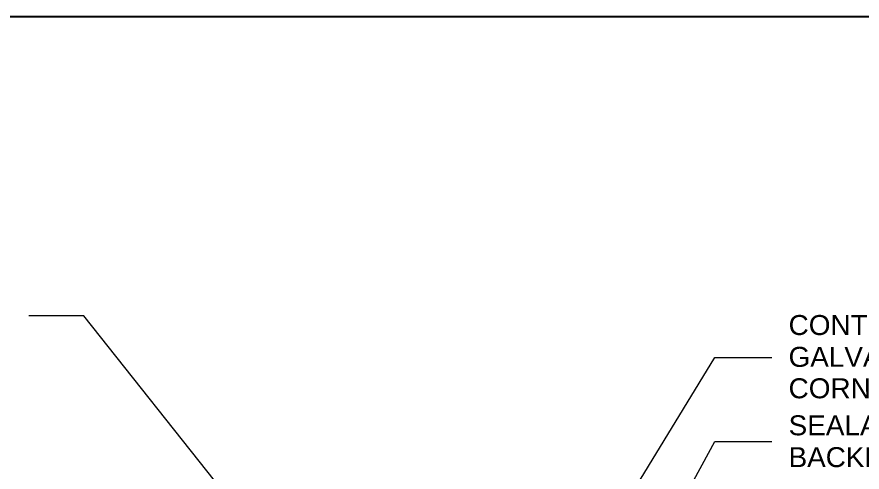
# Model space of a CAD drawing. Header units: inches. Extents: x -6061 to 13621, y -296 to 7483.
# Drawn here: x 5290.1 to 5483.7, y 7073.3 to 7177.6 of the extents above; entities that cross this region are included whole.
import ezdxf

# ---------------------------------------------------------------- set-up
doc = ezdxf.new("R2010")
doc.units = ezdxf.units.IN
doc.header["$MEASUREMENT"] = 0
doc.layers.get('0').update_dxf_attribs({"linetype": 'CONTINUOUS'})
doc.styles.add('Arial$001H0', font='arial.ttf')

msp = doc.modelspace()

# ---------------------------------------------------------------- linework, layer by layer
at = {"color": 7, "linetype": 'Continuous', "lineweight": 9, "true_color": 0x000007}
for p, q in [((5305.42051906589, 7109.135370022179), (5292.846310921094, 7109.135370022179)), ((5389.0349987039, 7003.816365497292), (5305.42051906589, 7109.135370022179)), ((5397.524591464081, 7013.587406221273), (5449.98386748218, 7099.604600791409)), ((5449.98386748218, 7099.604600791409), (5463.038618613402, 7099.604600791409)), ((5399.286582414306, 6987.397813461092), (5449.98386748218, 7080.302790836658)), ((5449.98386748218, 7080.302790836658), (5463.038618613402, 7080.302790836658))]:
    msp.add_line(p, q, dxfattribs=at)
msp.add_lwpolyline([(4888.803082127104, 6677.24993984132), (5596.258082127104, 6677.24993984132), (5596.258082127104, 7177.64493984132), (4888.803082127104, 7177.64493984132)], close=True)

# ---------------------------------------------------------------- texts
at = {"color": 7, "true_color": 0x000007, "style": 'Arial$001H0'}
for s, height, p in [('CONTINUOUS ', 4.580237265035398, (5466.882470025312, 7104.730261201297)), ('GALVANIZED METAL ', 4.569565699825904, (5466.882470025312, 7097.442040093534)), ('CORNER BEAD', 4.577838604526479, (5466.882470025312, 7090.233885826007)), ('SEALANT AND ', 4.578863695062105, (5466.882470025312, 7081.744315857685)), ('BACKER ROD, TYP.', 4.565776520340155, (5466.882470025312, 7074.456074381863))]:
    msp.add_text(s, height=height, dxfattribs=at).set_placement(p)

doc.saveas('drawing.dxf')
